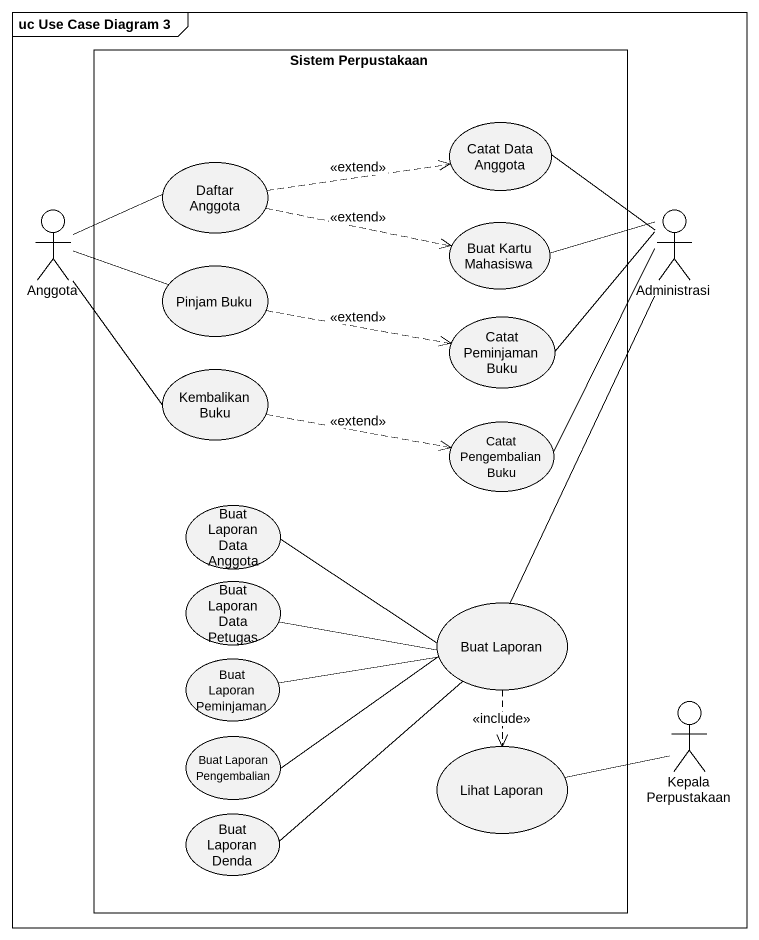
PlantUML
@startuml
mainframe uc Use Case Diagram 3
rectangle "Sistem Perpustakaan" as Sistem_Perpustakaan {
  usecase "Daftar Anggota" as Daftar_Anggota
  usecase "Catat Data Anggota" as Catat_Data_Anggota
  usecase "Pinjam Buku" as Pinjam_Buku
  usecase "Buat Kartu Mahasiswa" as Buat_Kartu_Mahasiswa
  usecase "Catat Peminjaman Buku" as Catat_Peminjaman_Buku
  usecase "Kembalikan Buku" as Kembalikan_Buku
  usecase "Catat Pengembalian Buku" as Catat_Pengembalian_Buku
  usecase "Buat Laporan Data Anggota" as Buat_Laporan_Data_Anggota
  usecase "Buat Laporan Data Petugas" as Buat_Laporan_Data_Petugas
  usecase "Buat Laporan" as Buat_Laporan
  usecase "Buat Laporan Peminjaman" as Buat_Laporan_Peminjaman
  usecase "Buat Laporan Pengembalian" as Buat_Laporan_Pengembalian
  usecase "Lihat Laporan" as Lihat_Laporan
  usecase "Buat Laporan Denda" as Buat_Laporan_Denda
}
actor Anggota
actor Administrasi
actor "Kepala Perpustakaan" as Kepala_Perpustakaan
Daftar_Anggota .right.> Catat_Data_Anggota : <<extend>>
Daftar_Anggota -left- Anggota
Daftar_Anggota .right.> Buat_Kartu_Mahasiswa : <<extend>>
Catat_Data_Anggota -- Administrasi
Pinjam_Buku -left- Anggota
Pinjam_Buku .right.> Catat_Peminjaman_Buku : <<extend>>
Buat_Kartu_Mahasiswa -right- Administrasi
Catat_Peminjaman_Buku -right- Administrasi
Kembalikan_Buku -up- Anggota
Kembalikan_Buku .right.> Catat_Pengembalian_Buku : <<extend>>
Catat_Pengembalian_Buku -up- Administrasi
Buat_Laporan_Data_Anggota -right- Buat_Laporan
Buat_Laporan_Data_Petugas -right- Buat_Laporan
Buat_Laporan -up- Administrasi
Buat_Laporan ..> Lihat_Laporan : <<include>>
Buat_Laporan_Peminjaman -right- Buat_Laporan
Buat_Laporan_Pengembalian -right- Buat_Laporan
Lihat_Laporan -right- Kepala_Perpustakaan
Buat_Laporan_Denda -up- Buat_Laporan
@enduml
